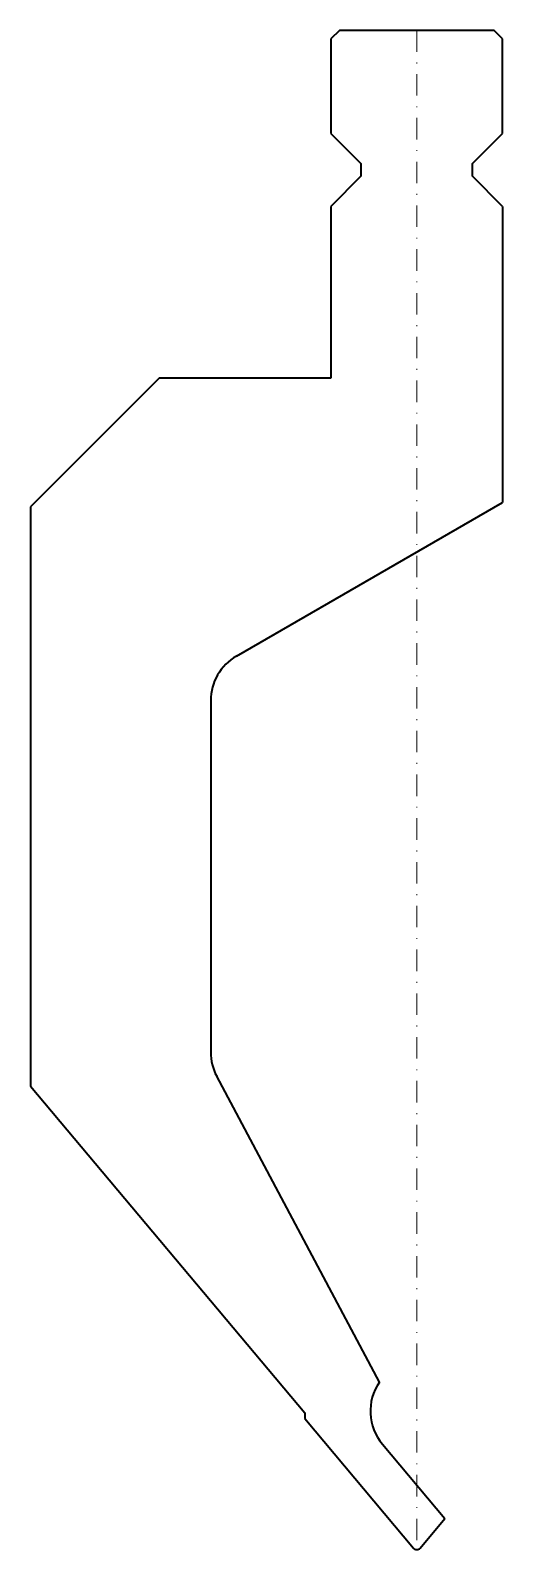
# Model space of a CAD drawing. Header units: millimetres. Extents: x -45 to 10, y 0 to 177.
import ezdxf

# ---------------------------------------------------------------- set-up
doc = ezdxf.new("R2010")
doc.units = ezdxf.units.MM
doc.header["$LTSCALE"] = 5
doc.linetypes.add('AUSGEZOGEN', pattern=[0])
doc.linetypes.add('DASHDOT', pattern=[1, 0.5, -0.25, 0, -0.25])
doc.layers.add('2', color=7, linetype='Continuous')

msp = doc.modelspace()

# ---------------------------------------------------------------- linework, layer by layer
at = {"layer": '2', "color": 7, "linetype": 'AUSGEZOGEN', "lineweight": 35}
for p, q in [((-9, 177), (-10, 176)), ((-10, 176), (-10, 165)), ((9, 177), (-9, 177)), ((10, 176), (9, 177)), ((10, 165), (10, 176)), ((-10, 165), (-6.5, 161.5)), ((6.5, 161.5), (10, 165)), ((-6.5, 161.5), (-6.5, 160)), ((6.5, 160), (6.5, 161.5)), ((-6.5, 160), (-10, 156.5)), ((10, 156.5), (6.5, 160)), ((-10, 156.5), (-10, 136.5)), ((10, 156.5), (10, 122)), ((-30, 136.5), (-45, 121.5)), ((-10, 136.5), (-30, 136.5)), ((-45, 121.5), (-45, 54)), ((-21, 104.1), (10, 122)), ((-24, 98.91), (-24, 57.97)), ((-4.35, 19.52), (-23.3, 55.15)), ((-45, 54), (-13.05, 15.93)), ((-13.05, 15.93), (-13.05, 15.28)), ((-13.05, 15.28), (-0.38, 0.18)), ((-4, 12.27), (3.26, 3.61)), ((0.38, 0.18), (3.26, 3.61))]:
    msp.add_line(p, q, dxfattribs=at)
at = {"layer": '2', "color": 7, "linetype": 'DASHDOT', "lineweight": 18}
msp.add_line((0, 177), (0, 0), dxfattribs=at)
at = {"layer": '2', "color": 7, "linetype": 'AUSGEZOGEN', "lineweight": 35}
for centre, radius, start, end in [((-18, 98.91), 6, 120, 180), ((-18, 57.97), 6, 180, 208), ((0.6, 16.13), 6, 145.5427, 220), ((0, 0.5), 0.5, 220, 320)]:
    msp.add_arc(centre, radius, start, end, dxfattribs=at)

doc.saveas('drawing.dxf')
